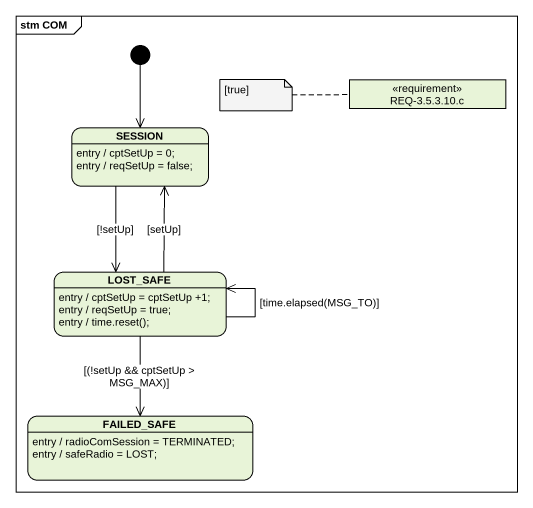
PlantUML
@startuml
mainframe stm COM
hide empty description
state "REQ-3.5.3.10.c" as REQ_3_5_3_10_c <<requirement>>
state SESSION
SESSION : entry / cptSetUp = 0;
SESSION : entry / reqSetUp = false;
state LOST_SAFE
LOST_SAFE : entry / cptSetUp = cptSetUp +1;
LOST_SAFE : entry / reqSetUp = true;
LOST_SAFE : entry / time.reset();
state FAILED_SAFE
FAILED_SAFE : entry / radioComSession = TERMINATED;
FAILED_SAFE : entry / safeRadio = LOST;
[*] --> SESSION
SESSION --> LOST_SAFE : [!setUp]
LOST_SAFE -up-> SESSION : [setUp]
LOST_SAFE --> LOST_SAFE : [time.elapsed(MSG_TO)]
LOST_SAFE --> FAILED_SAFE : [(!setUp && cptSetUp > MSG_MAX)]
note left of REQ_3_5_3_10_c : [true]
@enduml
